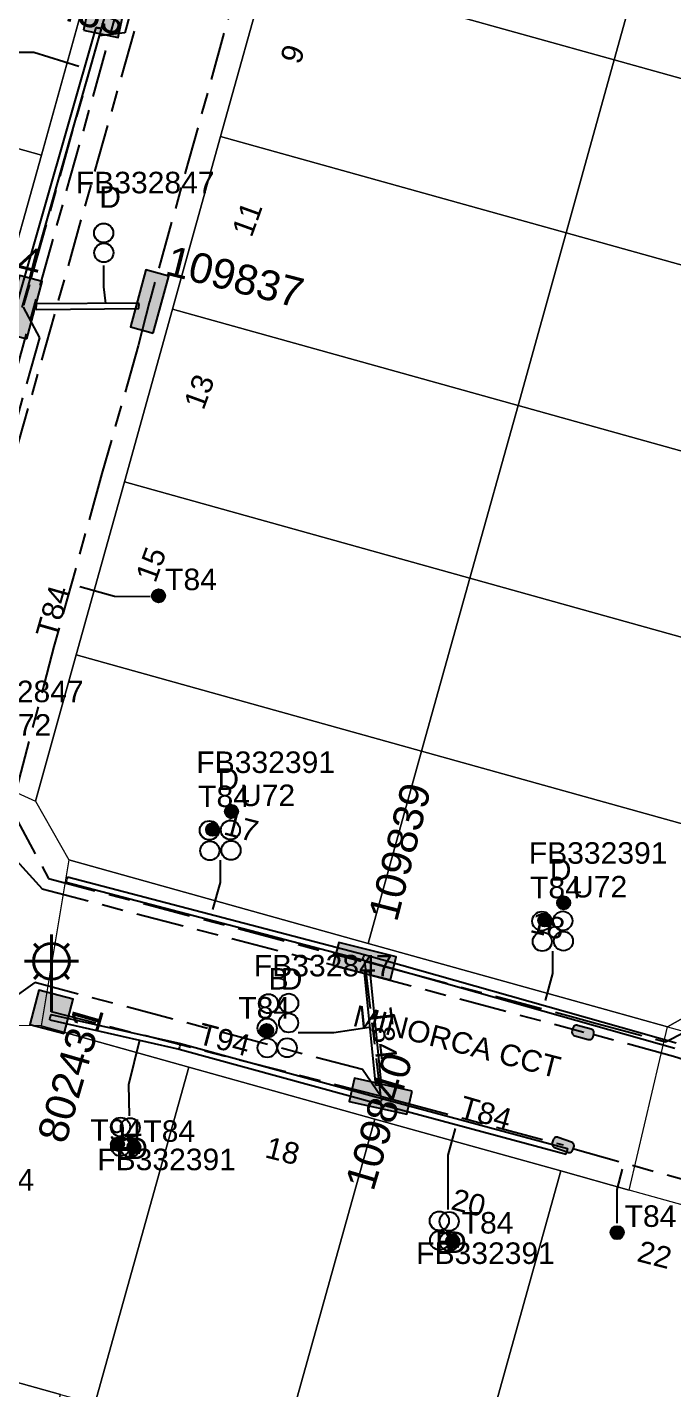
# Model space of a CAD drawing. Header units: metres. Extents: x 289087 to 291245, y 6227587 to 6229773.
# Drawn here: x 290382.6 to 290436.6, y 6228416.4 to 6228530.3 of the extents above; entities that cross this region are included whole.
import ezdxf
from ezdxf.enums import TextEntityAlignment as Align

# ---------------------------------------------------------------- set-up
doc = ezdxf.new("R2010")
doc.units = ezdxf.units.M
doc.linetypes.add('Cable Exist UG', pattern=[8.2, 4, -1.2, 1.8, -1.2])
for name, color, linetype in [('_User Ducts Config', 7, 'Continuous'), ('Duct_SP_EXT', 7, 'Continuous'), ('Equip_HV_EXT', 7, 'Continuous'), ('Equip_LV_EXT', 7, 'Continuous'), ('Equip_SP_SL_EXT', 7, 'Continuous'), ('Mains_HV_EXT', 7, 'Continuous'), ('Mains_LV_EXT', 7, 'Continuous'), ('Mains_LV_SL_EXT', 7, 'Continuous'), ('SupportsUG_SP_LV_EXT', 7, 'Continuous'), ('SupportsUG_SP_LV_SL_EXT', 7, 'Continuous')]:
    doc.layers.add(name, color=color, linetype=linetype)
doc.layers.add('Cadastre Land Parcels_SP_EXT', color=9, linetype='Continuous', lineweight=5)
doc.layers.add('Cadastre Roads_SP_EXT', color=9, linetype='Continuous', lineweight=5)
doc.styles.add('COLUMN_LABEL', font='arial.ttf')
doc.styles.add('iecARIAL', font='arial.ttf', dxfattribs={"height": 2})
doc.styles.add('POLE_LABEL', font='arial.ttf')
doc.styles.get("Standard").update_dxf_attribs({"font": 'arial.ttf'})

# ---------------------------------------------------------------- blocks, each defined once
blk = doc.blocks.new('COLUMN_EXT')
blk.add_hatch(color=256).paths.add_polyline_path([(-1.49, 1.48), (-1.49, -1.49), (1.48, -1.49), (1.48, 1.48)])
blk.add_lwpolyline([(-1.49, -1.49), (1.48, -1.49), (1.48, 1.48), (-1.49, 1.48)], close=True)
for tag, height, style, flags, p in [('ASSET_NUM', 2.5, 'COLUMN_LABEL', 8, (2, 2)), ('STRUCTURE_PLANT_NUMBER', 0.2, 'POLE_LABEL', 9, (1.81, 0.03)), ('STREET_CODE', 0.2, 'COLUMN_LABEL', 9, (1.81, -0.2))]:
    blk.add_attdef(tag, text='', height=height, dxfattribs=dict(style=style, flags=flags)).set_placement(p, align=Align.MIDDLE_LEFT)
at = {"flags": 9}
for tag, p in [('COLUMN_TYPE', (1.81, -0.4)), ('OWNED_BY', (1.81, -0.6)), ('STATE', (1.81, -0.8)), ('USAGE', (1.81, -1)), ('LEGEND', (1.81, -1.2)), ('STREETNAME', (1.81, -1.6)), ('SUBURB', (1.81, -1.8)), ('LOCATION', (1.81, -1.4)), ('NOTES', (1.81, -2))]:
    blk.add_attdef(tag, text='', height=0.2, dxfattribs=at).set_placement(p, align=Align.MIDDLE_LEFT)
at = {"flags": 1}
blk.add_attdef('Z', (1.81, -2.35), '', height=0.2, dxfattribs=at)
blk = doc.blocks.new('PILLAR_EXT')
blk.add_hatch(color=256).paths.add_polyline_path([(-2.475, 0.99), (-2.475, -0.99), (2.475, -0.99), (2.475, 0.99)])
blk.add_lwpolyline([(-2.475, -0.99), (2.475, -0.99), (2.475, 0.99), (-2.475, 0.99)], close=True)
at = {"style": 'iecARIAL', "flags": 8}
blk.add_attdef('ASSET_NUM', (1.5, 3.5), '', height=2.5, dxfattribs=at)
for tag, p, flags in [('OWNED_BY', (0, -0.2), 9), ('STATE', (0, -0.4), 9), ('SUPPORT_TYPE', (0, -0.6), 9), ('USAGE', (0, -0.8), 9), ('LEGEND', (0, -1), 9), ('LOCATION', (0, -1.2), 9), ('STREETNAME', (0, -1.8), 9), ('SUBURB', (0, -2), 1), ('NOTES', (0, -1.4), 9), ('PARENT', (0, -1.6), 9)]:
    blk.add_attdef(tag, p, '', height=0.2, dxfattribs=dict(flags=flags))
blk = doc.blocks.new('DUCT_EXT')
blk.add_circle((0, 0.8), 0.8)
at = {"flags": 1}
blk.add_attdef('Z', (0, 0), '', height=0.2, dxfattribs=at)
at = {"flags": 9}
for tag, p in [('DUCT_CODE', (0, 0)), ('XSECT_TYPE', (0, -0.2)), ('STATE', (0, -0.6)), ('FB_REFERENCE', (0, -0.4)), ('NOTES', (0, -0.8))]:
    blk.add_attdef(tag, text='', height=0.2, dxfattribs=at).set_placement(p, align=Align.MIDDLE_LEFT)
blk = doc.blocks.new('SL_LANTERN_EXT')
at = {"lineweight": 40}
for p, q in [((0, 1.97), (0, 6.47)), ((-1.46, 5.68), (-1.06, 5.28)), ((1.46, 5.68), (1.06, 5.28)), ((-2.25, 4.22), (2.25, 4.22)), ((-1.46, 2.76), (-1.06, 3.16)), ((0, 0), (0, 2.72)), ((1.46, 2.76), (1.06, 3.16))]:
    blk.add_line(p, q, dxfattribs=at)
blk.add_circle((0, 4.22), 1.5, dxfattribs=at)
at = {"style": 'iecARIAL', "flags": 9}
blk.add_attdef('ASSET_NUM', (1.5, 1.5), '', height=2.5, dxfattribs=at)
for tag, p, height, flags in [('CONSTRUCTED_VOLTAGE', (0.98, -0.65), 0.2, 9), ('CONTROL_TYPE', (0.98, -0.85), 0.2, 9), ('LANTERN_PURPOSE', (0.98, -1.05), 0.2, 9), ('LANTERN_TYPE', (0.98, -1.25), 0.2, 9), ('LNUMBER', (2.18, -3.25), 2.5, 8), ('OPERATING_VOLTAGE', (0.98, -1.65), 0.2, 9), ('ORIENTATION', (0.98, -1.85), 0.2, 9), ('OWNED_BY', (0.98, -2.05), 0.2, 9), ('STATE', (0.98, -2.25), 0.2, 9), ('NO_PHASES', (0.98, -1.45), 0.2, 9), ('USAGE', (0.98, -2.45), 0.2, 9), ('CEXIST', (0.98, -2.65), 0.2, 9), ('CNEW', (0.98, -2.85), 0.2, 9), ('CNUMBER', (0.98, -3.05), 0.2, 9), ('CREMOVE', (0.98, -3.25), 0.2, 9), ('CREPLACE', (0.98, -3.45), 0.2, 9), ('LKINGHEIGHT', (0.98, -3.65), 0.2, 9), ('LBRACKET', (0.98, -3.85), 0.2, 9), ('LBRACKETVOCAB', (0.98, -4.05), 0.2, 9), ('LCATEGORY', (0.98, -4.25), 0.2, 9), ('LCHARGE1', (0.98, -4.45), 0.2, 9), ('LCHARGE1PERCENT', (0.98, -4.65), 0.2, 9), ('LCHARGE2', (0.98, -4.85), 0.2, 9), ('LCHARGE2PERCENT', (0.98, -5.05), 0.2, 9), ('LCHARGE3', (0.98, -5.25), 0.2, 9), ('LCHARGE3PERCENT', (0.98, -5.45), 0.2, 9), ('LEXIST', (0.98, -5.65), 0.2, 9), ('LLAMP', (0.98, -5.85), 0.2, 9), ('LLAMPVOCAB', (0.98, -6.05), 0.2, 9), ('LMAST', (0.98, -6.25), 0.2, 9), ('LMASTVOCAB', (0.98, -6.45), 0.2, 9), ('LNEW', (0.98, -6.65), 0.2, 9), ('LANTNUMBER', (0.98, -6.85), 0.2, 9), ('LOUTREACH', (0.98, -7.25), 0.2, 9), ('LOUTREACHVOCAB', (0.98, -7.45), 0.2, 9), ('LRATECODE', (0.98, -7.65), 0.2, 9), ('LREMOVE', (0.98, -7.85), 0.2, 9), ('LREPLACE', (0.98, -8.05), 0.2, 9), ('STREETNAME', (0.98, -9.25), 0.2, 9), ('LTYPE', (0.98, -8.25), 0.2, 9), ('LTYPEVOCAB', (0.98, -8.45), 0.2, 9), ('LEGEND', (0.98, -8.65), 0.2, 9), ('LOCATION', (0.98, -8.85), 0.2, 9), ('NOTES', (0.98, -9.05), 0.2, 9), ('SUBURB', (0.98, -9.45), 0.2, 1)]:
    blk.add_attdef(tag, p, '', height=height, dxfattribs=dict(flags=flags))
blk = doc.blocks.new('LV_STJ_EXT')
h = blk.add_hatch(color=256)
edge = h.paths.add_edge_path()
edge.add_ellipse((-0.59, 0.13), major_axis=(0.226, 0.226), ratio=1, start_angle=45, end_angle=135)
edge.add_line((-0.91, 0.13), (-0.91, -0.13))
edge.add_ellipse((-0.59, -0.13), major_axis=(0.226, 0.226), ratio=1, start_angle=135, end_angle=225)
edge.add_line((-0.59, -0.45), (0.59, -0.45))
edge.add_ellipse((0.59, -0.13), major_axis=(-0.226, 0.226), ratio=1, start_angle=135, end_angle=225)
edge.add_line((0.91, -0.13), (0.91, 0.13))
edge.add_ellipse((0.59, 0.13), major_axis=(-0.226, 0.226), ratio=1, start_angle=225, end_angle=315)
edge.add_line((0.59, 0.45), (-0.59, 0.45))
blk.add_lwpolyline([(-0.91, 0.13), (-0.91, -0.13, 0.414214), (-0.59, -0.45), (0.59, -0.45, 0.414214), (0.91, -0.13), (0.91, 0.13, 0.414214), (0.59, 0.45), (-0.59, 0.45, 0.414214)], format="xyb", close=True)
at = {"flags": 1}
blk.add_attdef('Z', (0, 0), '', height=0.2, dxfattribs=at)
at = {"flags": 9}
for tag, p in [('ORIENTATION', (0, 0)), ('USAGE', (0, -0.2)), ('LEGEND', (0, -0.4)), ('NOTES', (0, -0.6))]:
    blk.add_attdef(tag, text='', height=0.2, dxfattribs=at).set_placement(p, align=Align.MIDDLE_LEFT)
blk = doc.blocks.new('HV_STJ_EXT')
h = blk.add_hatch(color=256)
edge = h.paths.add_edge_path()
edge.add_ellipse((-0.59, 0.13), major_axis=(0.226, 0.226), ratio=1, start_angle=45, end_angle=135)
edge.add_line((-0.91, 0.13), (-0.91, -0.13))
edge.add_ellipse((-0.59, -0.13), major_axis=(0.226, 0.226), ratio=1, start_angle=135, end_angle=225)
edge.add_line((-0.59, -0.45), (0.59, -0.45))
edge.add_ellipse((0.59, -0.13), major_axis=(-0.226, 0.226), ratio=1, start_angle=135, end_angle=225)
edge.add_line((0.91, -0.13), (0.91, 0.13))
edge.add_ellipse((0.59, 0.13), major_axis=(-0.226, 0.226), ratio=1, start_angle=225, end_angle=315)
edge.add_line((0.59, 0.45), (-0.59, 0.45))
blk.add_lwpolyline([(-0.91, 0.13), (-0.91, -0.13, 0.414214), (-0.59, -0.45), (0.59, -0.45, 0.414214), (0.91, -0.13), (0.91, 0.13, 0.414214), (0.59, 0.45), (-0.59, 0.45, 0.414214)], format="xyb", close=True)
for tag, flags, p in [('ORIENTATION', 9, (1.5, 0)), ('Z', 1, (1.5, -0.8)), ('USAGE', 9, (1.5, -0.2)), ('LEGEND', 9, (1.5, -0.4)), ('NOTES', 9, (1.5, -0.6))]:
    blk.add_attdef(tag, text='', height=0.2, dxfattribs=dict(flags=flags)).set_placement(p, align=Align.MIDDLE_LEFT)
blk = doc.blocks.new('CABLE_LARGE_EXT')
h = blk.add_hatch(color=256)
edge = h.paths.add_edge_path()
edge.add_arc((0, 0.55), 0.55, 0, 360)
blk.add_circle((0, 0.55), 0.55)
at = {"flags": 1}
blk.add_attdef('Z', (0, 0), '', height=0.2, dxfattribs=at)
at = {"flags": 9}
for tag, p in [('COND_CODE', (0, 0)), ('STATE', (0, -0.4)), ('XSECT_SIZE', (0, -0.6)), ('FB_REFERENCE', (0, -0.2)), ('NOTES', (0, -0.8))]:
    blk.add_attdef(tag, text='', height=0.2, dxfattribs=at).set_placement(p, align=Align.MIDDLE_LEFT)

msp = doc.modelspace()

# ---------------------------------------------------------------- linework, layer by layer
at = {"layer": '_User Ducts Config'}
for points in [[(290380.26, 6228528.2), (290383.18, 6228528.19), (290386.94, 6228527.02)], [(290388.99, 6228510.37), (290388.99, 6228508.58), (290389.17, 6228507.19)], [(290392.92, 6228482.66), (290389.93, 6228482.67), (290387.02, 6228483.49)], [(290398.76, 6228460.62), (290398.76, 6228458.75), (290398.13, 6228456.49)], [(290398.76, 6228460.62), (290398.76, 6228458.75), (290398.13, 6228456.49)], [(290426.57, 6228453.02), (290426.57, 6228451.16), (290425.94, 6228448.9)], [(290391.17, 6228439.25), (290391.12, 6228441.87), (290392.04, 6228445.61)], [(290405.3, 6228446.21), (290408.28, 6228446.21), (290411.22, 6228446.66)], [(290417.85, 6228431.41), (290417.84, 6228435.96), (290418.46, 6228438.19)], [(290431.98, 6228430.28), (290431.97, 6228433.09), (290432.43, 6228434.79)]]:
    msp.add_lwpolyline(points, dxfattribs=at)
at = {"layer": 'Cadastre Land Parcels_SP_EXT', "linetype": 'Continuous'}
for points in [[(290435.75, 6228542), (290406.86, 6228550.06), (290402.83, 6228535.61), (290431.73, 6228527.55), (290435.75, 6228542)], [(290464.66, 6228533.95), (290435.75, 6228542), (290431.73, 6228527.55), (290460.63, 6228519.5), (290464.66, 6228533.95)], [(290387.17, 6228531.64), (290358.26, 6228539.71), (290357.58, 6228537.29), (290354.9, 6228527.66), (290383.81, 6228519.6), (290387.17, 6228531.64)], [(290431.73, 6228527.55), (290402.83, 6228535.61), (290398.8, 6228521.15), (290427.7, 6228513.1), (290431.73, 6228527.55)], [(290383.81, 6228519.6), (290354.9, 6228527.66), (290352.21, 6228518.02), (290351.54, 6228515.61), (290380.45, 6228507.56), (290383.81, 6228519.6)], [(290460.63, 6228519.5), (290431.73, 6228527.55), (290427.7, 6228513.1), (290456.6, 6228505.05), (290460.63, 6228519.5)], [(290427.7, 6228513.1), (290398.8, 6228521.15), (290394.78, 6228506.71), (290423.68, 6228498.65), (290427.7, 6228513.1)], [(290456.6, 6228505.05), (290427.7, 6228513.1), (290423.68, 6228498.65), (290452.57, 6228490.6), (290456.6, 6228505.05)], [(290423.68, 6228498.65), (290394.78, 6228506.71), (290390.75, 6228492.26), (290419.65, 6228484.2), (290423.68, 6228498.65)], [(290452.57, 6228490.6), (290423.68, 6228498.65), (290419.65, 6228484.2), (290448.55, 6228476.15), (290452.57, 6228490.6)], [(290419.65, 6228484.2), (290390.75, 6228492.26), (290386.72, 6228477.81), (290415.62, 6228469.75), (290419.65, 6228484.2)], [(290448.55, 6228476.15), (290419.65, 6228484.2), (290415.62, 6228469.75), (290444.52, 6228461.7), (290448.55, 6228476.15)], [(290415.62, 6228469.75), (290386.72, 6228477.81), (290383.32, 6228465.57), (290386.09, 6228460.65), (290411.14, 6228453.67), (290415.62, 6228469.75)], [(290441.11, 6228449.47), (290444.52, 6228461.7), (290415.62, 6228469.75), (290411.14, 6228453.67), (290431.01, 6228448.13), (290436.19, 6228446.69), (290441.11, 6228449.47)], [(290396.14, 6228443.32), (290383.78, 6228446.76), (290380.93, 6228446.79), (290378.46, 6228445.39), (290377.01, 6228442.94), (290370.63, 6228420.06), (290385.4, 6228415.94), (290388.29, 6228415.15), (290396.14, 6228443.32)], [(290411.7, 6228438.98), (290396.14, 6228443.32), (290388.29, 6228415.15), (290396.96, 6228412.73), (290403.85, 6228410.81), (290411.7, 6228438.98)], [(290427.25, 6228434.64), (290411.7, 6228438.98), (290403.85, 6228410.81), (290408.52, 6228409.51), (290419.4, 6228406.47), (290427.25, 6228434.64)], [(290442.81, 6228430.3), (290432.98, 6228433.04), (290427.25, 6228434.64), (290419.4, 6228406.47), (290420.08, 6228406.28), (290431.64, 6228403.06), (290435.3, 6228402.04), (290442.81, 6228430.3)], [(290385.4, 6228415.94), (290370.63, 6228420.06), (290363.58, 6228394.78), (290366.36, 6228389.85), (290377.28, 6228386.81), (290385.4, 6228415.94)]]:
    msp.add_lwpolyline(points, close=True, dxfattribs=at)
at = {"layer": 'Cadastre Roads_SP_EXT', "linetype": 'Continuous'}
for points in [[(290386.72, 6228477.81), (290390.75, 6228492.26), (290394.78, 6228506.71), (290398.8, 6228521.15), (290402.83, 6228535.61), (290406.86, 6228550.06), (290410.88, 6228564.5), (290414.91, 6228578.96), (290420.66, 6228599.61), (290407.18, 6228603.45), (290399.92, 6228577.41), (290395.9, 6228562.97), (290392.54, 6228550.92), (290389.85, 6228541.29), (290387.17, 6228531.64), (290383.81, 6228519.6), (290380.45, 6228507.56), (290377.1, 6228495.52), (290370.39, 6228471.43), (290383.32, 6228465.57), (290386.72, 6228477.81)], [(290455.32, 6228443.17), (290454.76, 6228446.25), (290492.58, 6228581.96), (290494.64, 6228584.3), (290497.64, 6228585.18), (290476.25, 6228590.43), (290479.07, 6228585.62), (290472.72, 6228562.85), (290468.69, 6228548.4), (290464.66, 6228533.95), (290460.63, 6228519.5), (290456.6, 6228505.05), (290452.57, 6228490.6), (290448.55, 6228476.15), (290444.52, 6228461.7), (290441.11, 6228449.47), (290436.19, 6228446.69), (290457.4, 6228440.85), (290455.32, 6228443.17)], [(290436.19, 6228446.69), (290431.01, 6228448.13), (290411.14, 6228453.67), (290386.09, 6228460.65), (290383.78, 6228446.76), (290396.14, 6228443.32), (290411.7, 6228438.98), (290427.25, 6228434.64), (290432.98, 6228433.04), (290436.19, 6228446.69)]]:
    msp.add_lwpolyline(points, close=True, dxfattribs=at)
at = {"layer": 'Duct_SP_EXT'}
for p, q in [((290394.41, 6228550.34), (290388.82, 6228530.17)), ((290388.35, 6228530.28), (290381.71, 6228506.98)), ((290388.81, 6228530.15), (290382.17, 6228506.85)), ((290388.35, 6228530.28), (290388.58, 6228530.21)), ((290388.36, 6228530.3), (290388.59, 6228530.23)), ((290388.81, 6228530.15), (290388.58, 6228530.21)), ((290388.82, 6228530.17), (290388.59, 6228530.23)), ((290383.37, 6228507.17), (290391.94, 6228507.25)), ((290383.37, 6228507.17), (290383.37, 6228506.93)), ((290391.94, 6228507.25), (290391.95, 6228507.01)), ((290383.37, 6228506.69), (290383.37, 6228506.93)), ((290383.37, 6228506.69), (290391.95, 6228506.77)), ((290391.95, 6228506.77), (290391.95, 6228507.01)), ((290386, 6228459.24), (290385.94, 6228459.01)), ((290386, 6228459.24), (290410.81, 6228452.75)), ((290385.88, 6228458.78), (290385.94, 6228459.01)), ((290385.88, 6228458.78), (290410.69, 6228452.29)), ((290410.68, 6228452.29), (290410.75, 6228452.52)), ((290410.69, 6228452.29), (290410.75, 6228452.52)), ((290410.81, 6228452.75), (290410.75, 6228452.52)), ((290410.81, 6228452.75), (290410.75, 6228452.52)), ((290410.81, 6228452.75), (290436.92, 6228445.36)), ((290410.68, 6228452.29), (290436.79, 6228444.9)), ((290410.8, 6228451.24), (290411.04, 6228451.26)), ((290411.28, 6228451.29), (290411.04, 6228451.26)), ((290411.28, 6228451.29), (290412.22, 6228441.87)), ((290410.8, 6228451.24), (290411.75, 6228441.82)), ((290384.5, 6228447.27), (290384.55, 6228447.5)), ((290384.5, 6228447.27), (290395.34, 6228444.82)), ((290384.6, 6228447.73), (290384.55, 6228447.5)), ((290384.6, 6228447.73), (290395.45, 6228445.29)), ((290395.34, 6228444.82), (290395.4, 6228445.05)), ((290395.34, 6228444.82), (290412.16, 6228440.23)), ((290395.45, 6228445.29), (290395.4, 6228445.05)), ((290395.45, 6228445.29), (290412.28, 6228440.69)), ((290411.75, 6228441.82), (290411.98, 6228441.85)), ((290412.22, 6228441.87), (290411.98, 6228441.85)), ((290412.16, 6228440.23), (290412.22, 6228440.46)), ((290412.16, 6228440.23), (290412.22, 6228440.46)), ((290412.16, 6228440.23), (290427.7, 6228436.04)), ((290412.28, 6228440.69), (290412.22, 6228440.46)), ((290412.28, 6228440.69), (290412.22, 6228440.46)), ((290412.28, 6228440.69), (290427.82, 6228436.51)), ((290427.82, 6228436.51), (290427.76, 6228436.27)), ((290427.7, 6228436.04), (290427.76, 6228436.27))]:
    msp.add_line(p, q, dxfattribs=at)
at = {"layer": 'Mains_HV_EXT', "linetype": 'Cable Exist UG'}
for points in [[(290352.1, 6228422.37), (290354.04, 6228421.81), (290361.17, 6228419.73), (290368.58, 6228446.21), (290368.58, 6228446.21), (290368.81, 6228448.21), (290367.71, 6228452.8), (290366.6, 6228453.84), (290369.64, 6228464.69), (290370.43, 6228467.92), (290372.65, 6228469.22), (290372.65, 6228469.22), (290402.34, 6228575.26), (290393.48, 6228580.58), (290394.14, 6228582.33)], [(290394.14, 6228582.33), (290395.87, 6228581.8), (290405.5, 6228579.09), (290404.92, 6228577.32), (290404.92, 6228577.32), (290374.03, 6228467.75), (290370.85, 6228465.98), (290379.63, 6228463.61), (290381.69, 6228460.64), (290381.69, 6228460.64), (290383.86, 6228458.23), (290409.54, 6228451.51), (290410.88, 6228451.15), (290410.88, 6228451.15), (290429.19, 6228446.24)], [(290514.88, 6228448.81), (290514.92, 6228446.98), (290519.65, 6228444.27), (290518.04, 6228438.4), (290515.38, 6228428.78), (290512.78, 6228425.75), (290507.66, 6228424.11), (290498.95, 6228426.51), (290491.56, 6228428.53), (290491.56, 6228428.53), (290450.78, 6228439.63), (290436.7, 6228444.22), (290429.19, 6228446.24)]]:
    msp.add_lwpolyline(points, dxfattribs=at)
at = {"layer": 'Mains_LV_EXT', "linetype": 'Cable Exist UG'}
for points in [[(290408.99, 6228565.02), (290407.85, 6228561.39), (290407.85, 6228561.39), (290392.85, 6228507.32)], [(290394.41, 6228550.38), (290395.74, 6228547.79), (290395.74, 6228547.79), (290392.6, 6228536.47), (290390.78, 6228529.83), (290388.64, 6228529.57), (290388.64, 6228529.57), (290382.27, 6228506.89)], [(290392.86, 6228507.35), (290391.9, 6228503.63), (290391.9, 6228503.63), (290388.87, 6228492.96), (290384.86, 6228478.49), (290381.75, 6228466.69), (290381.4, 6228464.69), (290381.4, 6228464.69), (290384.41, 6228459.1), (290410.56, 6228452.18)], [(290382.27, 6228506.89), (290383.64, 6228504.31), (290383.64, 6228504.31), (290377.38, 6228482.06), (290376.71, 6228479.63), (290376.71, 6228479.63), (290374.92, 6228473.21), (290374.24, 6228470.93), (290374.24, 6228470.93), (290373.57, 6228468.49), (290371.66, 6228467.37), (290366.05, 6228464.1), (290361.17, 6228465.45), (290361.17, 6228465.45), (290339.18, 6228471.79)], [(290410.84, 6228452.19), (290413.87, 6228451.36), (290413.87, 6228451.36), (290428.47, 6228447.47), (290430.17, 6228447.01), (290430.17, 6228447.01), (290436.03, 6228445.44), (290442.8, 6228448.91), (290446.41, 6228461.88), (290446.82, 6228463.34), (290446.82, 6228463.34), (290450.38, 6228476.33)], [(290410.84, 6228452.19), (290412.19, 6228440.88)], [(290412.19, 6228440.92), (290410.66, 6228443.11), (290410.66, 6228443.11), (290383.27, 6228450.39), (290380.3, 6228448.31), (290380.3, 6228448.31), (290376.9, 6228446.39), (290375.04, 6228443.26), (290369.21, 6228422.5), (290361.36, 6228424.28), (290361.32, 6228424.1), (290361.32, 6228424.1), (290360.29, 6228420.23), (290352.1, 6228422.37)], [(290412.19, 6228440.88), (290413.95, 6228440.41), (290413.95, 6228440.41), (290427.45, 6228436.82)], [(290474.11, 6228423.7), (290472.31, 6228426.41), (290472.31, 6228426.41), (290442.69, 6228434.42), (290440.01, 6228433.21), (290440.01, 6228433.21), (290427.38, 6228436.72)]]:
    msp.add_lwpolyline(points, dxfattribs=at)
at = {"layer": 'Mains_LV_SL_EXT', "linetype": 'Cable Exist UG'}
msp.add_lwpolyline([(290412.19, 6228440.88), (290384.65, 6228447.95)], dxfattribs=at)

# ---------------------------------------------------------------- block references
at = {"layer": '_User Ducts Config'}
for name, p in [('DUCT_EXT', (290389.02, 6228512.28)), ('DUCT_EXT', (290389.03, 6228510.63)), ('CABLE_LARGE_EXT', (290393.61, 6228482.19)), ('CABLE_LARGE_EXT', (290399.71, 6228464.15)), ('DUCT_EXT', (290397.86, 6228462.32)), ('DUCT_EXT', (290399.62, 6228462.35)), ('CABLE_LARGE_EXT', (290398.13, 6228462.65)), ('DUCT_EXT', (290397.9, 6228460.62)), ('DUCT_EXT', (290399.67, 6228460.65)), ('CABLE_LARGE_EXT', (290427.5, 6228456.51)), ('DUCT_EXT', (290425.67, 6228454.73)), ('CABLE_LARGE_EXT', (290425.93, 6228455.07)), ('DUCT_EXT', (290427.43, 6228454.75)), ('DUCT_EXT', (290425.71, 6228453.02)), ('DUCT_EXT', (290427.48, 6228453.06)), ('DUCT_EXT', (290402.8, 6228447.83)), ('DUCT_EXT', (290404.5, 6228447.87)), ('DUCT_EXT', (290402.7, 6228445.79)), ('CABLE_LARGE_EXT', (290402.65, 6228445.83)), ('DUCT_EXT', (290404.49, 6228446.22)), ('DUCT_EXT', (290402.7, 6228444.13)), ('DUCT_EXT', (290404.37, 6228444.14)), ('CABLE_LARGE_EXT', (290390.17, 6228436.33)), ('CABLE_LARGE_EXT', (290391.55, 6228436.1)), ('CABLE_LARGE_EXT', (290431.98, 6228428.93)), ('CABLE_LARGE_EXT', (290418.21, 6228428.23))]:
    msp.add_blockref(name, p, dxfattribs=at)
at = {"layer": '_User Ducts Config', "rotation": 269.9586138857085}
for p in [(290389.63, 6228438.31), (290390.44, 6228438.26), (290389.64, 6228436.68), (290390.44, 6228436.59), (290416.3, 6228430.46), (290417.12, 6228430.42), (290416.32, 6228428.83), (290417.12, 6228428.75)]:
    msp.add_blockref('DUCT_EXT', p, dxfattribs=at)
at = {"layer": 'Equip_HV_EXT', "rotation": 344.8687057346883}
msp.add_blockref('HV_STJ_EXT', (290429.11, 6228446.22), dxfattribs=at)
at = {"layer": 'Equip_LV_EXT', "rotation": 340.5374341397867}
msp.add_blockref('LV_STJ_EXT', (290427.45, 6228436.82), dxfattribs=at)
at = {"layer": 'Equip_SP_SL_EXT'}
msp.add_blockref('SL_LANTERN_EXT', (290384.65, 6228447.95), dxfattribs=at)
at = {"layer": 'SupportsUG_SP_LV_EXT'}
ref = msp.add_blockref('PILLAR_EXT', (290382.27, 6228506.89), dxfattribs=dict(at, rotation=74.82494116705396))
ref.add_attrib('ASSET_NUM', '109964', dxfattribs={"layer": '0', "height": 2.5, "rotation": 345.652, "style": 'iecARIAL'}).set_placement((290383.77, 6228510.39), align=Align.MIDDLE_RIGHT)
ref = msp.add_blockref('PILLAR_EXT', (290392.86, 6228507.35), dxfattribs=dict(at, rotation=74.81071302936324))
ref.add_attrib('ASSET_NUM', '109837', dxfattribs={"layer": '0', "height": 2.5, "rotation": 345.7901, "style": 'iecARIAL'}).set_placement((290394.36, 6228510.85), align=Align.MIDDLE_LEFT)
ref = msp.add_blockref('PILLAR_EXT', (290410.84, 6228452.19), dxfattribs=dict(at, rotation=345.912516195871))
ref.add_attrib('ASSET_NUM', '109839', dxfattribs={"layer": '0', "height": 2.5, "rotation": 75.6541, "style": 'iecARIAL'}).set_placement((290412.34, 6228455.69), align=Align.MIDDLE_LEFT)
ref = msp.add_blockref('PILLAR_EXT', (290412.19, 6228440.88), dxfattribs=dict(at, rotation=167.3615331179969))
ref.add_attrib('ASSET_NUM', '109840', dxfattribs={"layer": '0', "height": 2.5, "rotation": 73.4366, "style": 'iecARIAL'}).set_placement((290413.7, 6228444.38), align=Align.MIDDLE_RIGHT)
at = {"layer": 'SupportsUG_SP_LV_SL_EXT'}
ref = msp.add_blockref('COLUMN_EXT', (290389.09, 6228531.19), dxfattribs=dict(at, rotation=348.0207488636524))
ref.add_attrib('ASSET_NUM', '802433', dxfattribs={"layer": '0', "height": 2.5, "rotation": 344.0399, "style": 'COLUMN_LABEL'}).set_placement((290391.09, 6228531.94), align=Align.TOP_RIGHT)
ref = msp.add_blockref('COLUMN_EXT', (290384.65, 6228447.95), dxfattribs=dict(at, rotation=75.21683664991681))
ref.add_attrib('ASSET_NUM', '802431', dxfattribs={"layer": '0', "height": 2.5, "rotation": 73.9248, "style": 'COLUMN_LABEL'}).set_placement((290386.65, 6228448.7), align=Align.TOP_RIGHT)

# ---------------------------------------------------------------- texts
at = {"layer": '_User Ducts Config'}
for s, p in [('FB332847', (290386.69, 6228516.4)), ('D', (290388.65, 6228515.19)), ('T84', (290394.16, 6228483.21)), ('FB332847', (290375.74, 6228473.84)), ('U72', (290380.01, 6228471.04)), ('FB332391', (290396.77, 6228467.92)), ('D', (290398.53, 6228466.51)), ('T84', (290396.92, 6228465.07)), ('U72', (290400.42, 6228465.15)), ('FB332391', (290424.58, 6228460.33)), ('D', (290426.34, 6228458.92)), ('T84', (290424.69, 6228457.44)), ('U72', (290428.2, 6228457.51)), ('FB332847', (290401.58, 6228450.91)), ('B', (290402.81, 6228449.81)), ('D', (290403.83, 6228449.8)), ('T84', (290400.28, 6228447.38)), ('T94', (290387.9, 6228437.16)), ('T84', (290392.34, 6228437.07)), ('FB332391', (290388.48, 6228434.7)), ('B', (290390.08, 6228435.6)), ('D', (290390.9, 6228435.63)), ('T84', (290378.87, 6228432.99)), ('T84', (290418.97, 6228429.4)), ('T84', (290432.6, 6228429.96)), ('FB332391', (290415.16, 6228426.86)), ('B', (290416.76, 6228427.76)), ('D', (290417.57, 6228427.78))]:
    msp.add_text(s, height=1.8, dxfattribs=at).set_placement(p)
at = {"layer": 'Cadastre Land Parcels_SP_EXT'}
for s, rotation, p in [('9', 70.1046, (290405.42, 6228527.09)), ('11', 70.1046, (290401.39, 6228512.63)), ('13', 70.0169, (290397.37, 6228498.19)), ('15', 70.1046, (290393.34, 6228483.74)), ('17', 345.7775, (290398.96, 6228462.8)), ('18', 345.9638, (290424.59, 6228454.63)), ('18', 345.9638, (290402.42, 6228435.79)), ('20', 345.9638, (290417.98, 6228431.45)), ('22', 345.7144, (290433.54, 6228427.11))]:
    msp.add_text(s, height=1.8, rotation=rotation, dxfattribs=at).set_placement(p)
at = {"layer": 'Cadastre Roads_SP_EXT'}
msp.add_text('MINORCA CCT', height=1.8, rotation=345.5679, dxfattribs=at).set_placement((290409.76, 6228446.8))
at = {"layer": 'Mains_LV_EXT'}
for rotation, p in [(74.0823, (290385.04, 6228479.09)), (276.6218, (290411.31, 6228448.17)), (343.9214, (290418.65, 6228439.22))]:
    msp.add_text('T84', height=1.8, rotation=rotation, dxfattribs=at).set_placement(p)
at = {"layer": 'Mains_LV_SL_EXT'}
msp.add_text('T94', height=1.8, rotation=345.1993, dxfattribs=at).set_placement((290396.78, 6228445.31))

doc.saveas('drawing.dxf')
